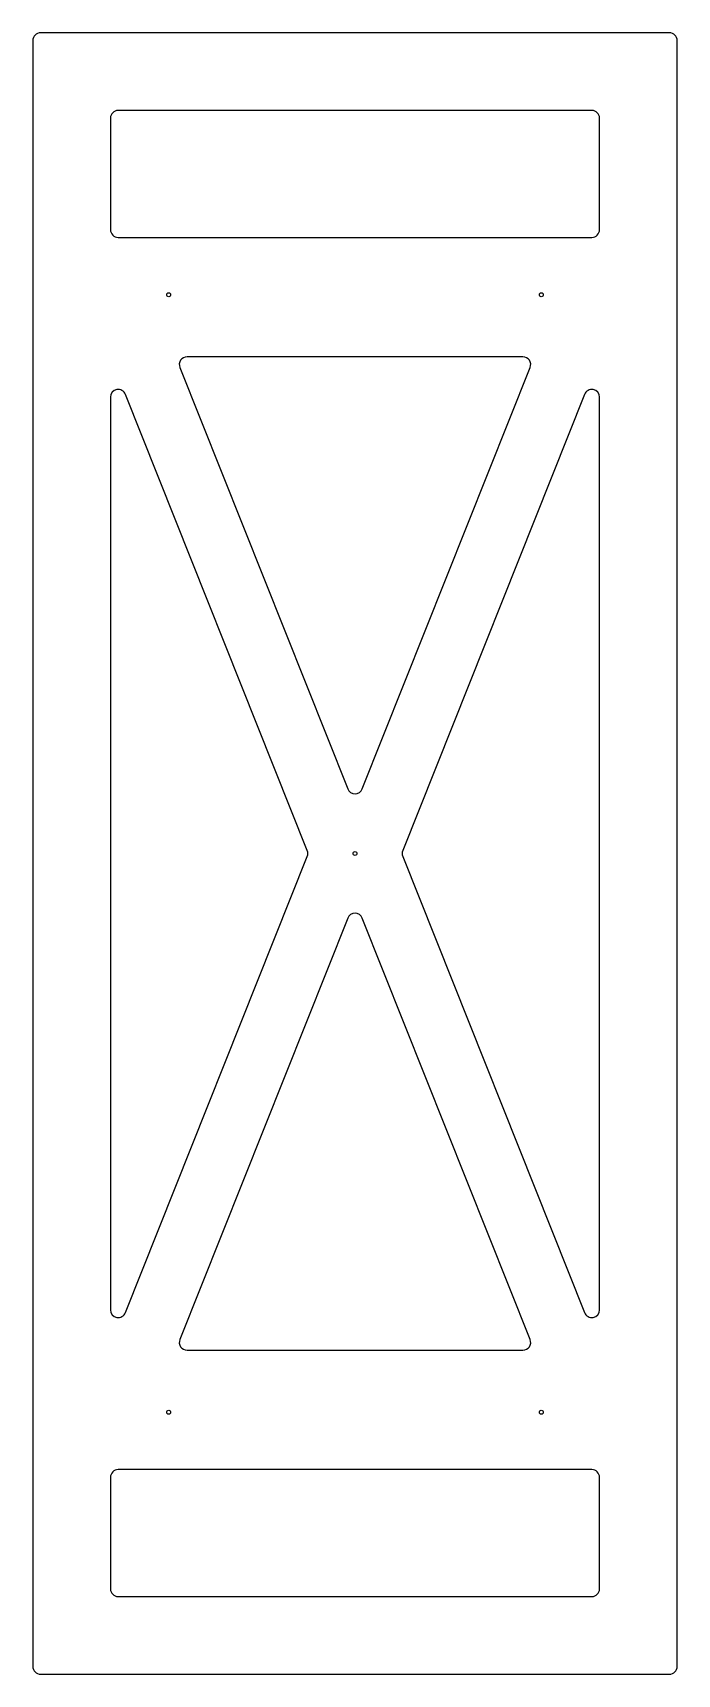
# Model space of a CAD drawing. Extents: x -10.4 to 10.4, y -26.4 to 26.4.
import ezdxf

# ---------------------------------------------------------------- set-up
doc = ezdxf.new("R2010")
doc.units = 0
doc.layers.get('0').update_dxf_attribs({"linetype": 'CONTINUOUS'})

msp = doc.modelspace()

# ---------------------------------------------------------------- linework, layer by layer
at = {"color": 7, "linetype": 'CONTINUOUS'}
for p, q in [((-10.375, 26.188), (-10.375, -26.188)), ((10.125, 26.438), (-10.125, 26.438)), ((10.375, -26.188), (10.375, 26.188)), ((7.625, 23.938), (-7.625, 23.938)), ((-7.875, 23.688), (-7.875, 20.098)), ((7.875, 20.098), (7.875, 23.688)), ((-7.625, 19.848), (7.625, 19.848)), ((5.409, 16), (-5.409, 16)), ((-5.641, 15.657), (-0.232, 2.083)), ((0.232, 2.083), (5.641, 15.657)), ((-7.875, 14.697), (-7.875, -14.697)), ((-1.537, 0.093), (-7.393, 14.79)), ((7.393, 14.79), (1.537, 0.093)), ((7.875, -14.697), (7.875, 14.697)), ((-7.393, -14.79), (-1.537, -0.093)), ((1.537, -0.093), (7.393, -14.79)), ((-0.232, -2.083), (-5.641, -15.657)), ((5.641, -15.657), (0.232, -2.083)), ((-5.409, -16), (5.409, -16)), ((7.625, -19.848), (-7.625, -19.848)), ((-7.875, -20.098), (-7.875, -23.688)), ((7.875, -23.688), (7.875, -20.098)), ((-7.625, -23.938), (7.625, -23.938)), ((-10.125, -26.438), (10.125, -26.438))]:
    msp.add_line(p, q, dxfattribs=at)
for centre in [(-6, 18), (6, 18), (0, 0), (-6, -18), (6, -18)]:
    msp.add_circle(centre, 0.0625, dxfattribs=at)
for centre, start, end in [((-10.125, 26.188), 90, 180), ((10.125, 26.188), 0, 90), ((-7.625, 23.688), 90, 180), ((7.625, 23.688), 0, 90), ((-7.625, 20.098), 180, 270), ((7.625, 20.098), 270, 0), ((-5.409, 15.75), 90, 201.7242), ((5.409, 15.75), 338.2758, 90), ((-7.625, 14.697), 21.7242, 180), ((7.625, 14.697), 0, 158.2758), ((0, 2.175), 201.7242, 338.2758), ((-1.769, 0), 338.2758, 21.7242), ((1.769, 0), 158.2758, 201.7242), ((0, -2.175), 21.7242, 158.2758), ((-7.625, -14.697), 180, 338.2758), ((7.625, -14.697), 201.7242, 0), ((-5.409, -15.75), 158.2758, 270), ((5.409, -15.75), 270, 21.7242), ((-7.625, -20.098), 90, 180), ((7.625, -20.098), 0, 90), ((-7.625, -23.688), 180, 270), ((7.625, -23.688), 270, 0), ((-10.125, -26.188), 180, 270), ((10.125, -26.188), 270, 0)]:
    msp.add_arc(centre, 0.25, start, end, dxfattribs=at)

doc.saveas('drawing.dxf')
